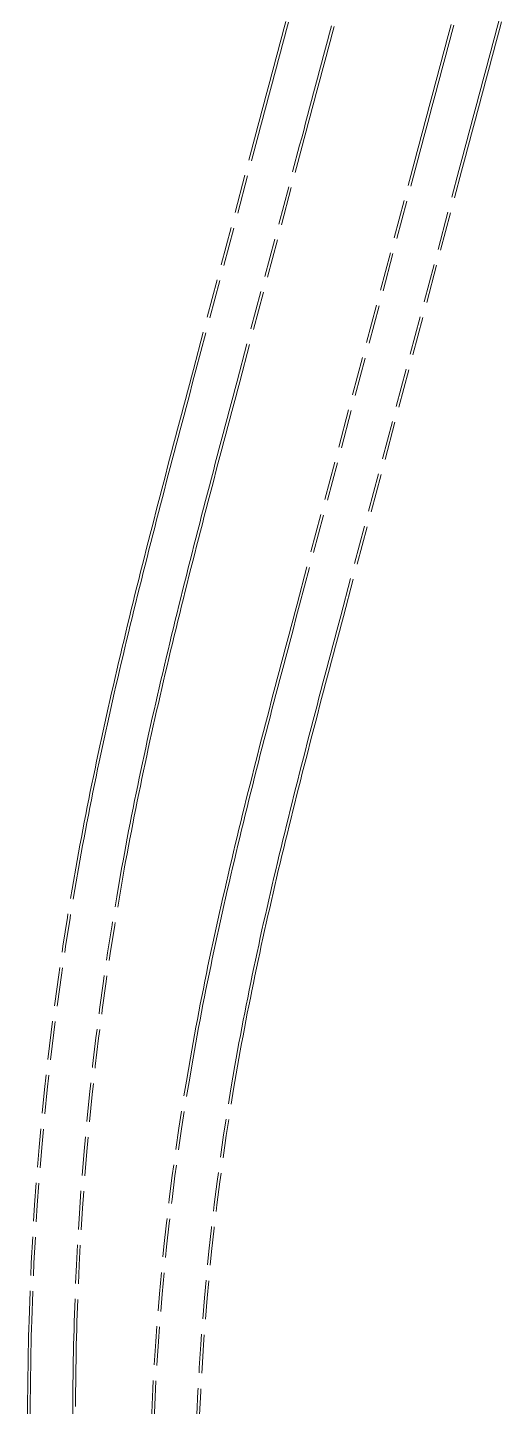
# Model space of a CAD drawing. Extents: x 0 to 531375, y 0 to 4335249.
# Drawn here: x 498194.6 to 498255.9, y 4329976.9 to 4330155.1 of the extents above; entities that cross this region are included whole.
import ezdxf

# ---------------------------------------------------------------- set-up
doc = ezdxf.new("R2010")
doc.units = 0
doc.linetypes.add('DASH', pattern=[0.35, 0.25, -0.1])
doc.layers.add('地铁', color=4, linetype='Continuous', lineweight=15)

# ---------------------------------------------------------------- blocks, each defined once
blk = doc.blocks.new('天津2000地铁')
at = {"layer": '地铁', "linetype": 'DASH', "ltscale": 20}
for p, q in [((224.37, 2917.67), (224.62, 2918.63)), ((224.7, 2917.58), (224.96, 2918.54)), ((230.27, 2917.12), (230.53, 2918.08)), ((230.61, 2917.03), (230.87, 2917.99)), ((245.74, 2917.3), (246, 2918.26)), ((246.08, 2917.2), (246.34, 2918.17)), ((251.91, 2917.71), (252.17, 2918.67)), ((252.25, 2917.61), (252.51, 2918.58)), ((223.85, 2915.73), (224.11, 2916.7)), ((224.11, 2916.7), (224.37, 2917.67)), ((224.19, 2915.64), (224.44, 2916.61)), ((224.44, 2916.61), (224.7, 2917.58)), ((229.76, 2915.19), (230.02, 2916.15)), ((230.02, 2916.15), (230.27, 2917.12)), ((230.1, 2915.1), (230.35, 2916.06)), ((230.35, 2916.06), (230.61, 2917.03)), ((245.22, 2915.36), (245.48, 2916.33)), ((245.48, 2916.33), (245.74, 2917.3)), ((245.56, 2915.27), (245.82, 2916.24)), ((245.82, 2916.24), (246.08, 2917.2)), ((251.39, 2915.78), (251.65, 2916.74)), ((251.65, 2916.74), (251.91, 2917.71)), ((251.73, 2915.69), (251.99, 2916.65)), ((251.99, 2916.65), (252.25, 2917.61)), ((223.33, 2913.8), (223.59, 2914.77)), ((223.59, 2914.77), (223.85, 2915.73)), ((223.67, 2913.71), (223.93, 2914.68)), ((223.93, 2914.68), (224.19, 2915.64)), ((229.5, 2914.22), (229.76, 2915.19)), ((229.84, 2914.13), (230.1, 2915.1)), ((244.7, 2913.43), (244.96, 2914.4)), ((244.96, 2914.4), (245.22, 2915.36)), ((245.04, 2913.34), (245.3, 2914.3)), ((245.3, 2914.3), (245.56, 2915.27)), ((250.87, 2913.85), (251.13, 2914.81)), ((251.13, 2914.81), (251.39, 2915.78)), ((251.21, 2913.76), (251.47, 2914.72)), ((251.47, 2914.72), (251.73, 2915.69)), ((222.82, 2911.87), (223.07, 2912.83)), ((223.07, 2912.83), (223.33, 2913.8)), ((223.15, 2911.78), (223.41, 2912.74)), ((223.41, 2912.74), (223.67, 2913.71)), ((228.98, 2912.29), (229.24, 2913.26)), ((229.24, 2913.26), (229.5, 2914.22)), ((229.32, 2912.2), (229.58, 2913.17)), ((229.58, 2913.17), (229.84, 2914.13)), ((244.45, 2912.46), (244.7, 2913.43)), ((244.78, 2912.37), (245.04, 2913.34)), ((250.36, 2911.92), (250.61, 2912.88)), ((250.61, 2912.88), (250.87, 2913.85)), ((250.69, 2911.83), (250.95, 2912.79)), ((250.95, 2912.79), (251.21, 2913.76)), ((222.3, 2909.93), (222.56, 2910.9)), ((222.56, 2910.9), (222.82, 2911.87)), ((222.64, 2909.84), (222.9, 2910.81)), ((222.9, 2910.81), (223.15, 2911.78)), ((228.47, 2910.36), (228.73, 2911.33)), ((228.73, 2911.33), (228.98, 2912.29)), ((228.81, 2910.27), (229.06, 2911.24)), ((229.06, 2911.24), (229.32, 2912.2)), ((243.93, 2910.53), (244.19, 2911.49)), ((244.19, 2911.49), (244.45, 2912.46)), ((244.27, 2910.44), (244.53, 2911.4)), ((244.53, 2911.4), (244.78, 2912.37)), ((249.84, 2909.99), (250.1, 2910.95)), ((250.1, 2910.95), (250.36, 2911.92)), ((250.18, 2909.9), (250.44, 2910.86)), ((250.44, 2910.86), (250.69, 2911.83)), ((221.79, 2908), (222.04, 2908.97)), ((222.04, 2908.97), (222.3, 2909.93)), ((222.38, 2908.88), (222.64, 2909.84)), ((227.95, 2908.43), (228.21, 2909.4)), ((228.21, 2909.4), (228.47, 2910.36)), ((228.29, 2908.34), (228.55, 2909.31)), ((228.55, 2909.31), (228.81, 2910.27)), ((243.41, 2908.59), (243.67, 2909.56)), ((243.67, 2909.56), (243.93, 2910.53)), ((243.75, 2908.5), (244.01, 2909.47)), ((244.01, 2909.47), (244.27, 2910.44)), ((249.32, 2908.05), (249.58, 2909.02)), ((249.58, 2909.02), (249.84, 2909.99)), ((249.66, 2907.96), (249.92, 2908.93)), ((249.92, 2908.93), (250.18, 2909.9)), ((221.53, 2907.03), (221.79, 2908)), ((221.87, 2906.94), (222.12, 2907.91)), ((222.12, 2907.91), (222.38, 2908.88)), ((227.44, 2906.5), (227.7, 2907.46)), ((227.7, 2907.46), (227.95, 2908.43)), ((227.78, 2906.41), (228.03, 2907.37)), ((228.03, 2907.37), (228.29, 2908.34)), ((242.9, 2906.66), (243.16, 2907.63)), ((243.16, 2907.63), (243.41, 2908.59)), ((243.24, 2906.57), (243.49, 2907.54)), ((243.49, 2907.54), (243.75, 2908.5)), ((249.07, 2907.09), (249.32, 2908.05)), ((249.4, 2907), (249.66, 2907.96)), ((221.02, 2905.1), (221.27, 2906.07)), ((221.27, 2906.07), (221.53, 2907.03)), ((221.35, 2905.01), (221.61, 2905.98)), ((221.61, 2905.98), (221.87, 2906.94)), ((226.93, 2904.56), (227.18, 2905.53)), ((227.18, 2905.53), (227.44, 2906.5)), ((227.26, 2904.47), (227.52, 2905.44)), ((227.52, 2905.44), (227.78, 2906.41)), ((242.38, 2904.73), (242.64, 2905.69)), ((242.64, 2905.69), (242.9, 2906.66)), ((242.72, 2904.64), (242.98, 2905.6)), ((242.98, 2905.6), (243.24, 2906.57)), ((248.55, 2905.16), (248.81, 2906.12)), ((248.81, 2906.12), (249.07, 2907.09)), ((248.89, 2905.07), (249.15, 2906.03)), ((249.15, 2906.03), (249.4, 2907)), ((212.66, 2873.65), (220.76, 2904.13)), ((213, 2873.56), (221.1, 2904.04)), ((220.76, 2904.13), (221.02, 2905.1)), ((221.1, 2904.04), (221.35, 2905.01)), ((226.41, 2902.63), (226.67, 2903.6)), ((226.67, 2903.6), (226.93, 2904.56)), ((227.01, 2903.51), (227.26, 2904.47)), ((241.87, 2902.79), (242.13, 2903.76)), ((242.13, 2903.76), (242.38, 2904.73)), ((242.21, 2902.7), (242.47, 2903.67)), ((242.47, 2903.67), (242.72, 2904.64)), ((248.04, 2903.22), (248.29, 2904.19)), ((248.29, 2904.19), (248.55, 2905.16)), ((248.38, 2903.13), (248.63, 2904.1)), ((248.63, 2904.1), (248.89, 2905.07)), ((218.31, 2872.15), (226.41, 2902.63)), ((218.65, 2872.06), (226.75, 2902.54)), ((226.75, 2902.54), (227.01, 2903.51)), ((241.36, 2900.86), (241.61, 2901.83)), ((241.61, 2901.83), (241.87, 2902.79)), ((241.95, 2901.74), (242.21, 2902.7)), ((247.52, 2901.29), (247.78, 2902.26)), ((247.78, 2902.26), (248.04, 2903.22)), ((247.86, 2901.2), (248.12, 2902.17)), ((248.12, 2902.17), (248.38, 2903.13)), ((226.07, 2843.32), (241.36, 2900.86)), ((226.41, 2843.23), (241.69, 2900.77)), ((241.69, 2900.77), (241.95, 2901.74)), ((247.01, 2899.36), (247.27, 2900.33)), ((247.27, 2900.33), (247.52, 2901.29)), ((247.35, 2899.27), (247.61, 2900.24)), ((247.61, 2900.24), (247.86, 2901.2)), ((231.72, 2841.82), (247.01, 2899.36)), ((232.06, 2841.73), (247.35, 2899.27)), ((212.4, 2872.69), (212.66, 2873.65)), ((212.74, 2872.6), (213, 2873.56)), ((211.89, 2870.75), (212.15, 2871.72)), ((212.15, 2871.72), (212.4, 2872.69)), ((212.23, 2870.66), (212.48, 2871.63)), ((212.48, 2871.63), (212.74, 2872.6)), ((218.06, 2871.19), (218.31, 2872.15)), ((218.4, 2871.1), (218.65, 2872.06)), ((211.38, 2868.82), (211.63, 2869.79)), ((211.63, 2869.79), (211.89, 2870.75)), ((211.97, 2869.7), (212.23, 2870.66)), ((217.54, 2869.25), (217.8, 2870.22)), ((217.8, 2870.22), (218.06, 2871.19)), ((217.88, 2869.16), (218.14, 2870.13)), ((218.14, 2870.13), (218.4, 2871.1)), ((211.12, 2867.85), (211.38, 2868.82)), ((211.46, 2867.76), (211.71, 2868.73)), ((211.71, 2868.73), (211.97, 2869.7)), ((217.03, 2867.32), (217.29, 2868.29)), ((217.29, 2868.29), (217.54, 2869.25)), ((217.37, 2867.23), (217.63, 2868.2)), ((217.63, 2868.2), (217.88, 2869.16)), ((210.61, 2865.92), (210.86, 2866.89)), ((210.86, 2866.89), (211.12, 2867.85)), ((210.95, 2865.83), (211.2, 2866.8)), ((211.2, 2866.8), (211.46, 2867.76)), ((216.52, 2865.39), (216.77, 2866.36)), ((216.77, 2866.36), (217.03, 2867.32)), ((216.86, 2865.3), (217.11, 2866.27)), ((217.11, 2866.27), (217.37, 2867.23)), ((210.1, 2863.98), (210.35, 2864.95)), ((210.35, 2864.95), (210.61, 2865.92)), ((210.44, 2863.89), (210.69, 2864.86)), ((210.69, 2864.86), (210.95, 2865.83)), ((216.01, 2863.46), (216.26, 2864.42)), ((216.26, 2864.42), (216.52, 2865.39)), ((216.6, 2864.33), (216.86, 2865.3)), ((209.59, 2862.04), (209.84, 2863.01)), ((209.84, 2863.01), (210.1, 2863.98)), ((209.93, 2861.96), (210.18, 2862.92)), ((210.18, 2862.92), (210.44, 2863.89)), ((215.75, 2862.49), (216.01, 2863.46)), ((216.09, 2862.4), (216.35, 2863.37)), ((216.35, 2863.37), (216.6, 2864.33)), ((209.08, 2860.11), (209.33, 2861.08)), ((209.33, 2861.08), (209.59, 2862.04)), ((209.42, 2860.02), (209.67, 2860.99)), ((209.67, 2860.99), (209.93, 2861.96)), ((215.25, 2860.56), (215.5, 2861.53)), ((215.5, 2861.53), (215.75, 2862.49)), ((215.58, 2860.47), (215.84, 2861.44)), ((215.84, 2861.44), (216.09, 2862.4)), ((208.57, 2858.17), (208.83, 2859.14)), ((208.83, 2859.14), (209.08, 2860.11)), ((208.91, 2858.08), (209.16, 2859.05)), ((209.16, 2859.05), (209.42, 2860.02)), ((214.74, 2858.63), (214.99, 2859.59)), ((214.99, 2859.59), (215.25, 2860.56)), ((215.08, 2858.54), (215.33, 2859.51)), ((215.33, 2859.51), (215.58, 2860.47)), ((208.32, 2857.2), (208.57, 2858.17)), ((208.66, 2857.11), (208.91, 2858.08)), ((214.23, 2856.7), (214.49, 2857.66)), ((214.49, 2857.66), (214.74, 2858.63)), ((214.57, 2856.61), (214.82, 2857.57)), ((214.82, 2857.57), (215.08, 2858.54)), ((207.82, 2855.26), (208.07, 2856.23)), ((208.07, 2856.23), (208.32, 2857.2)), ((208.16, 2855.17), (208.41, 2856.14)), ((208.41, 2856.14), (208.66, 2857.11)), ((213.73, 2854.76), (213.98, 2855.73)), ((213.98, 2855.73), (214.23, 2856.7)), ((214.07, 2854.68), (214.32, 2855.64)), ((214.32, 2855.64), (214.57, 2856.61)), ((207.32, 2853.32), (207.57, 2854.29)), ((207.57, 2854.29), (207.82, 2855.26)), ((207.66, 2853.23), (207.91, 2854.2)), ((207.91, 2854.2), (208.16, 2855.17)), ((213.23, 2852.83), (213.48, 2853.8)), ((213.48, 2853.8), (213.73, 2854.76)), ((213.57, 2852.74), (213.82, 2853.71)), ((213.82, 2853.71), (214.07, 2854.68)), ((206.82, 2851.37), (207.07, 2852.35)), ((207.07, 2852.35), (207.32, 2853.32)), ((207.16, 2851.29), (207.41, 2852.26)), ((207.41, 2852.26), (207.66, 2853.23)), ((212.98, 2851.86), (213.23, 2852.83)), ((213.32, 2851.78), (213.57, 2852.74)), ((206.33, 2849.43), (206.57, 2850.4)), ((206.57, 2850.4), (206.82, 2851.37)), ((206.67, 2849.34), (206.91, 2850.32)), ((206.91, 2850.32), (207.16, 2851.29)), ((212.49, 2849.93), (212.74, 2850.9)), ((212.74, 2850.9), (212.98, 2851.86)), ((212.83, 2849.85), (213.08, 2850.81)), ((213.08, 2850.81), (213.32, 2851.78)), ((205.84, 2847.49), (206.08, 2848.46)), ((206.08, 2848.46), (206.33, 2849.43)), ((206.18, 2847.4), (206.42, 2848.37)), ((206.42, 2848.37), (206.67, 2849.34)), ((212, 2848), (212.24, 2848.97)), ((212.24, 2848.97), (212.49, 2849.93)), ((212.34, 2847.91), (212.58, 2848.88)), ((212.58, 2848.88), (212.83, 2849.85)), ((205.59, 2846.51), (205.84, 2847.49)), ((205.93, 2846.43), (206.18, 2847.4)), ((211.51, 2846.06), (211.76, 2847.03)), ((211.76, 2847.03), (212, 2848)), ((211.85, 2845.98), (212.09, 2846.95)), ((212.09, 2846.95), (212.34, 2847.91)), ((205.11, 2844.56), (205.35, 2845.54)), ((205.35, 2845.54), (205.59, 2846.51)), ((205.45, 2844.48), (205.69, 2845.45)), ((205.69, 2845.45), (205.93, 2846.43)), ((211.03, 2844.13), (211.27, 2845.1)), ((211.27, 2845.1), (211.51, 2846.06)), ((211.37, 2844.04), (211.61, 2845.01)), ((211.61, 2845.01), (211.85, 2845.98)), ((204.63, 2842.62), (204.87, 2843.59)), ((204.87, 2843.59), (205.11, 2844.56)), ((204.97, 2842.53), (205.21, 2843.51)), ((205.21, 2843.51), (205.45, 2844.48)), ((210.55, 2842.19), (210.79, 2843.16)), ((210.79, 2843.16), (211.03, 2844.13)), ((210.89, 2842.11), (211.13, 2843.08)), ((211.13, 2843.08), (211.37, 2844.04)), ((225.81, 2842.36), (226.07, 2843.32)), ((226.15, 2842.27), (226.41, 2843.23)), ((204.16, 2840.66), (204.39, 2841.64)), ((204.39, 2841.64), (204.63, 2842.62)), ((204.5, 2840.58), (204.73, 2841.56)), ((204.73, 2841.56), (204.97, 2842.53)), ((210.08, 2840.26), (210.31, 2841.23)), ((210.31, 2841.23), (210.55, 2842.19)), ((210.65, 2841.14), (210.89, 2842.11)), ((225.3, 2840.42), (225.55, 2841.39)), ((225.55, 2841.39), (225.81, 2842.36)), ((225.64, 2840.33), (225.89, 2841.3)), ((225.89, 2841.3), (226.15, 2842.27)), ((231.47, 2840.85), (231.72, 2841.82)), ((231.8, 2840.76), (232.06, 2841.73)), ((203.69, 2838.71), (203.92, 2839.69)), ((203.92, 2839.69), (204.16, 2840.66)), ((204.03, 2838.63), (204.26, 2839.61)), ((204.26, 2839.61), (204.5, 2840.58)), ((209.84, 2839.29), (210.08, 2840.26)), ((210.18, 2839.21), (210.42, 2840.17)), ((210.42, 2840.17), (210.65, 2841.14)), ((224.78, 2838.49), (225.04, 2839.45)), ((225.04, 2839.45), (225.3, 2840.42)), ((225.38, 2839.36), (225.64, 2840.33)), ((230.95, 2838.92), (231.21, 2839.89)), ((231.21, 2839.89), (231.47, 2840.85)), ((231.29, 2838.83), (231.55, 2839.8)), ((231.55, 2839.8), (231.8, 2840.76)), ((203.22, 2836.76), (203.45, 2837.74)), ((203.45, 2837.74), (203.69, 2838.71)), ((203.56, 2836.68), (203.79, 2837.65)), ((203.79, 2837.65), (204.03, 2838.63)), ((209.38, 2837.35), (209.61, 2838.32)), ((209.61, 2838.32), (209.84, 2839.29)), ((209.72, 2837.27), (209.95, 2838.24)), ((209.95, 2838.24), (210.18, 2839.21)), ((224.53, 2837.52), (224.78, 2838.49)), ((224.87, 2837.43), (225.12, 2838.4)), ((225.12, 2838.4), (225.38, 2839.36)), ((230.44, 2836.99), (230.7, 2837.95)), ((230.7, 2837.95), (230.95, 2838.92)), ((230.78, 2836.9), (231.03, 2837.87)), ((231.03, 2837.87), (231.29, 2838.83)), ((202.99, 2835.78), (203.22, 2836.76)), ((203.33, 2835.7), (203.56, 2836.68)), ((208.91, 2835.41), (209.14, 2836.38)), ((209.14, 2836.38), (209.38, 2837.35)), ((209.26, 2835.33), (209.49, 2836.3)), ((209.49, 2836.3), (209.72, 2837.27)), ((224.02, 2835.58), (224.27, 2836.55)), ((224.27, 2836.55), (224.53, 2837.52)), ((224.35, 2835.49), (224.61, 2836.46)), ((224.61, 2836.46), (224.87, 2837.43)), ((229.93, 2835.06), (230.18, 2836.02)), ((230.18, 2836.02), (230.44, 2836.99)), ((230.27, 2834.97), (230.52, 2835.93)), ((230.52, 2835.93), (230.78, 2836.9)), ((202.54, 2833.82), (202.76, 2834.8)), ((202.76, 2834.8), (202.99, 2835.78)), ((202.88, 2833.74), (203.1, 2834.72)), ((203.1, 2834.72), (203.33, 2835.7)), ((208.46, 2833.47), (208.69, 2834.44)), ((208.69, 2834.44), (208.91, 2835.41)), ((208.8, 2833.39), (209.03, 2834.36)), ((209.03, 2834.36), (209.26, 2835.33)), ((223.51, 2833.65), (223.76, 2834.62)), ((223.76, 2834.62), (224.02, 2835.58)), ((223.84, 2833.56), (224.1, 2834.53)), ((224.1, 2834.53), (224.35, 2835.49)), ((229.42, 2833.13), (229.67, 2834.09)), ((229.67, 2834.09), (229.93, 2835.06)), ((230.01, 2834), (230.27, 2834.97)), ((202.09, 2831.86), (202.31, 2832.84)), ((202.31, 2832.84), (202.54, 2833.82)), ((202.43, 2831.79), (202.65, 2832.77)), ((202.65, 2832.77), (202.88, 2833.74)), ((208.01, 2831.53), (208.23, 2832.5)), ((208.23, 2832.5), (208.46, 2833.47)), ((208.35, 2831.46), (208.58, 2832.43)), ((208.58, 2832.43), (208.8, 2833.39)), ((223, 2831.71), (223.25, 2832.68)), ((223.25, 2832.68), (223.51, 2833.65)), ((223.34, 2831.62), (223.59, 2832.59)), ((223.59, 2832.59), (223.84, 2833.56)), ((229.16, 2832.16), (229.42, 2833.13)), ((229.5, 2832.07), (229.76, 2833.04)), ((229.76, 2833.04), (230.01, 2834)), ((201.64, 2829.9), (201.86, 2830.88)), ((201.86, 2830.88), (202.09, 2831.86)), ((201.98, 2829.83), (202.2, 2830.81)), ((202.2, 2830.81), (202.43, 2831.79)), ((207.57, 2829.59), (207.79, 2830.56)), ((207.79, 2830.56), (208.01, 2831.53)), ((208.13, 2830.49), (208.35, 2831.46)), ((222.49, 2829.77), (222.74, 2830.74)), ((222.74, 2830.74), (223, 2831.71)), ((222.83, 2829.68), (223.08, 2830.65)), ((223.08, 2830.65), (223.34, 2831.62)), ((228.66, 2830.23), (228.91, 2831.19)), ((228.91, 2831.19), (229.16, 2832.16)), ((228.99, 2830.14), (229.25, 2831.11)), ((229.25, 2831.11), (229.5, 2832.07)), ((201.2, 2827.94), (201.42, 2828.92)), ((201.42, 2828.92), (201.64, 2829.9)), ((201.55, 2827.86), (201.76, 2828.85)), ((201.76, 2828.85), (201.98, 2829.83)), ((207.35, 2828.62), (207.57, 2829.59)), ((207.69, 2828.55), (207.91, 2829.52)), ((207.91, 2829.52), (208.13, 2830.49)), ((221.99, 2827.83), (222.24, 2828.8)), ((222.24, 2828.8), (222.49, 2829.77)), ((222.32, 2827.74), (222.58, 2828.71)), ((222.58, 2828.71), (222.83, 2829.68)), ((228.15, 2828.3), (228.4, 2829.26)), ((228.4, 2829.26), (228.66, 2830.23)), ((228.49, 2828.21), (228.74, 2829.17)), ((228.74, 2829.17), (228.99, 2830.14)), ((200.77, 2825.97), (200.99, 2826.96)), ((200.99, 2826.96), (201.2, 2827.94)), ((201.33, 2826.88), (201.55, 2827.86)), ((206.92, 2826.68), (207.13, 2827.65)), ((207.13, 2827.65), (207.35, 2828.62)), ((207.26, 2826.6), (207.47, 2827.57)), ((207.47, 2827.57), (207.69, 2828.55)), ((221.73, 2826.86), (221.99, 2827.83)), ((222.07, 2826.77), (222.32, 2827.74)), ((227.65, 2826.37), (227.9, 2827.33)), ((227.9, 2827.33), (228.15, 2828.3)), ((227.99, 2826.28), (228.24, 2827.24)), ((228.24, 2827.24), (228.49, 2828.21)), ((200.56, 2824.99), (200.77, 2825.97)), ((200.9, 2824.92), (201.12, 2825.9)), ((201.12, 2825.9), (201.33, 2826.88)), ((206.49, 2824.74), (206.7, 2825.71)), ((206.7, 2825.71), (206.92, 2826.68)), ((206.83, 2824.66), (207.05, 2825.63)), ((207.05, 2825.63), (207.26, 2826.6)), ((221.23, 2824.92), (221.48, 2825.89)), ((221.48, 2825.89), (221.73, 2826.86)), ((221.57, 2824.83), (221.82, 2825.8)), ((221.82, 2825.8), (222.07, 2826.77)), ((227.15, 2824.43), (227.4, 2825.4)), ((227.4, 2825.4), (227.65, 2826.37)), ((227.49, 2824.35), (227.74, 2825.31)), ((227.74, 2825.31), (227.99, 2826.28)), ((200.14, 2823.02), (200.35, 2824.01)), ((200.35, 2824.01), (200.56, 2824.99)), ((200.49, 2822.95), (200.69, 2823.94)), ((200.69, 2823.94), (200.9, 2824.92)), ((206.07, 2822.79), (206.28, 2823.76)), ((206.28, 2823.76), (206.49, 2824.74)), ((206.42, 2822.72), (206.62, 2823.69)), ((206.62, 2823.69), (206.83, 2824.66)), ((220.74, 2822.98), (220.99, 2823.95)), ((220.99, 2823.95), (221.23, 2824.92)), ((221.08, 2822.89), (221.32, 2823.86)), ((221.32, 2823.86), (221.57, 2824.83)), ((226.65, 2822.5), (226.9, 2823.47)), ((226.9, 2823.47), (227.15, 2824.43)), ((226.99, 2822.41), (227.24, 2823.38)), ((227.24, 2823.38), (227.49, 2824.35)), ((199.73, 2821.05), (199.94, 2822.04)), ((199.94, 2822.04), (200.14, 2823.02)), ((200.08, 2820.98), (200.28, 2821.97)), ((200.28, 2821.97), (200.49, 2822.95)), ((205.66, 2820.84), (205.87, 2821.82)), ((205.87, 2821.82), (206.07, 2822.79)), ((206.01, 2820.77), (206.21, 2821.75)), ((206.21, 2821.75), (206.42, 2822.72)), ((220.25, 2821.03), (220.49, 2822)), ((220.49, 2822), (220.74, 2822.97)), ((220.58, 2820.95), (220.83, 2821.92)), ((220.83, 2821.92), (221.08, 2822.89)), ((226.41, 2821.53), (226.65, 2822.5)), ((226.75, 2821.45), (226.99, 2822.41)), ((199.33, 2819.08), (199.53, 2820.07)), ((199.53, 2820.07), (199.73, 2821.05)), ((199.67, 2819.01), (199.87, 2820)), ((199.87, 2820), (200.08, 2820.98)), ((205.26, 2818.9), (205.46, 2819.87)), ((205.46, 2819.87), (205.66, 2820.84)), ((205.6, 2818.83), (205.8, 2819.8)), ((205.8, 2819.8), (206.01, 2820.77)), ((219.76, 2819.08), (220, 2820.06)), ((220, 2820.06), (220.25, 2821.03)), ((220.1, 2819), (220.34, 2819.97)), ((220.34, 2819.97), (220.58, 2820.95)), ((225.92, 2819.6), (226.16, 2820.57)), ((226.16, 2820.57), (226.41, 2821.53)), ((226.26, 2819.51), (226.5, 2820.48)), ((226.5, 2820.48), (226.75, 2821.45)), ((198.94, 2817.11), (199.13, 2818.09)), ((199.13, 2818.09), (199.33, 2819.08)), ((199.28, 2817.04), (199.47, 2818.03)), ((199.47, 2818.03), (199.67, 2819.01)), ((205.06, 2817.92), (205.26, 2818.9)), ((205.41, 2817.85), (205.6, 2818.83)), ((219.27, 2817.14), (219.51, 2818.11)), ((219.51, 2818.11), (219.76, 2819.08)), ((219.61, 2817.05), (219.85, 2818.03)), ((219.85, 2818.03), (220.1, 2819)), ((225.43, 2817.67), (225.67, 2818.63)), ((225.67, 2818.63), (225.92, 2819.6)), ((225.77, 2817.58), (226.01, 2818.55)), ((226.01, 2818.55), (226.26, 2819.51)), ((198.74, 2816.12), (198.94, 2817.11)), ((199.08, 2816.05), (199.28, 2817.04)), ((204.67, 2815.97), (204.87, 2816.95)), ((204.87, 2816.95), (205.06, 2817.92)), ((205.02, 2815.91), (205.21, 2816.88)), ((205.21, 2816.88), (205.41, 2817.85)), ((219.03, 2816.16), (219.27, 2817.14)), ((219.37, 2816.08), (219.61, 2817.05)), ((224.95, 2815.73), (225.19, 2816.7)), ((225.19, 2816.7), (225.43, 2817.67)), ((225.29, 2815.65), (225.53, 2816.61)), ((225.53, 2816.61), (225.77, 2817.58)), ((198.36, 2814.14), (198.55, 2815.13)), ((198.55, 2815.13), (198.74, 2816.12)), ((198.7, 2814.07), (198.89, 2815.06)), ((198.89, 2815.06), (199.08, 2816.05)), ((204.29, 2814.02), (204.48, 2815)), ((204.48, 2815), (204.67, 2815.97)), ((204.64, 2813.96), (204.83, 2814.93)), ((204.83, 2814.93), (205.02, 2815.91)), ((218.56, 2814.21), (218.79, 2815.19)), ((218.79, 2815.19), (219.03, 2816.16)), ((218.9, 2814.13), (219.13, 2815.1)), ((219.13, 2815.1), (219.37, 2816.08)), ((224.48, 2813.8), (224.71, 2814.76)), ((224.71, 2814.76), (224.95, 2815.73)), ((224.82, 2813.71), (225.05, 2814.68)), ((225.05, 2814.68), (225.29, 2815.65)), ((197.99, 2812.16), (198.17, 2813.15)), ((198.17, 2813.15), (198.36, 2814.14)), ((198.33, 2812.1), (198.52, 2813.09)), ((198.52, 2813.09), (198.7, 2814.07)), ((203.92, 2812.07), (204.11, 2813.05)), ((204.11, 2813.05), (204.29, 2814.02)), ((204.27, 2812.01), (204.45, 2812.98)), ((204.45, 2812.98), (204.64, 2813.96)), ((218.08, 2812.26), (218.32, 2813.23)), ((218.32, 2813.23), (218.56, 2814.21)), ((218.42, 2812.18), (218.66, 2813.15)), ((218.66, 2813.15), (218.9, 2814.13)), ((224.01, 2811.86), (224.24, 2812.83)), ((224.24, 2812.83), (224.48, 2813.8)), ((224.35, 2811.78), (224.58, 2812.75)), ((224.58, 2812.75), (224.82, 2813.71)), ((197.63, 2810.18), (197.81, 2811.17)), ((197.81, 2811.17), (197.99, 2812.16)), ((197.97, 2810.12), (198.15, 2811.11)), ((198.15, 2811.11), (198.33, 2812.1)), ((203.56, 2810.12), (203.74, 2811.09)), ((203.74, 2811.09), (203.92, 2812.07)), ((203.9, 2810.05), (204.08, 2811.03)), ((204.08, 2811.03), (204.27, 2812.01)), ((217.62, 2810.3), (217.85, 2811.28)), ((217.85, 2811.28), (218.08, 2812.26)), ((217.96, 2810.22), (218.19, 2811.2)), ((218.19, 2811.2), (218.42, 2812.18)), ((223.54, 2809.92), (223.77, 2810.89)), ((223.77, 2810.89), (224.01, 2811.86)), ((224.11, 2810.81), (224.35, 2811.78)), ((203.38, 2809.14), (203.56, 2810.12)), ((203.73, 2809.08), (203.9, 2810.05)), ((217.16, 2808.34), (217.39, 2809.32)), ((217.39, 2809.32), (217.62, 2810.3)), ((217.5, 2808.27), (217.73, 2809.24)), ((217.73, 2809.24), (217.96, 2810.22)), ((223.31, 2808.96), (223.54, 2809.92)), ((223.65, 2808.88), (223.88, 2809.84)), ((223.88, 2809.84), (224.11, 2810.81)), ((216.71, 2806.39), (216.93, 2807.37)), ((216.93, 2807.37), (217.16, 2808.34)), ((217.27, 2807.29), (217.5, 2808.27)), ((222.86, 2807.02), (223.08, 2807.99)), ((223.08, 2807.99), (223.31, 2808.96)), ((223.2, 2806.94), (223.42, 2807.91)), ((223.42, 2807.91), (223.65, 2808.88)), ((216.48, 2805.4), (216.71, 2806.39)), ((216.82, 2805.33), (217.05, 2806.31)), ((217.05, 2806.31), (217.27, 2807.29)), ((222.41, 2805.08), (222.63, 2806.05)), ((222.63, 2806.05), (222.86, 2807.02)), ((222.75, 2805), (222.97, 2805.97)), ((222.97, 2805.97), (223.2, 2806.94)), ((216.04, 2803.44), (216.26, 2804.42)), ((216.26, 2804.42), (216.48, 2805.4)), ((216.38, 2803.37), (216.6, 2804.35)), ((216.6, 2804.35), (216.82, 2805.33)), ((221.97, 2803.14), (222.19, 2804.11)), ((222.19, 2804.11), (222.41, 2805.08)), ((222.31, 2803.06), (222.53, 2804.03)), ((222.53, 2804.03), (222.75, 2805)), ((215.61, 2801.48), (215.82, 2802.46)), ((215.82, 2802.46), (216.04, 2803.44)), ((215.95, 2801.4), (216.16, 2802.38)), ((216.16, 2802.38), (216.38, 2803.37)), ((221.53, 2801.2), (221.75, 2802.17)), ((221.75, 2802.17), (221.97, 2803.14)), ((221.88, 2801.12), (222.09, 2802.09)), ((222.09, 2802.09), (222.31, 2803.06)), ((215.18, 2799.51), (215.39, 2800.49)), ((215.39, 2800.49), (215.61, 2801.48)), ((215.52, 2799.44), (215.73, 2800.42)), ((215.73, 2800.42), (215.95, 2801.4)), ((221.11, 2799.25), (221.32, 2800.23)), ((221.32, 2800.23), (221.53, 2801.2)), ((221.66, 2800.15), (221.88, 2801.12)), ((214.76, 2797.54), (214.97, 2798.53)), ((214.97, 2798.53), (215.18, 2799.51)), ((215.1, 2797.47), (215.31, 2798.45)), ((215.31, 2798.45), (215.52, 2799.44)), ((220.9, 2798.28), (221.11, 2799.25)), ((221.24, 2798.21), (221.45, 2799.18)), ((221.45, 2799.18), (221.66, 2800.15)), ((214.55, 2796.55), (214.76, 2797.54)), ((214.9, 2796.48), (215.1, 2797.47)), ((220.49, 2796.34), (220.69, 2797.31)), ((220.69, 2797.31), (220.9, 2798.28)), ((220.83, 2796.27), (221.03, 2797.24)), ((221.03, 2797.24), (221.24, 2798.21)), ((214.15, 2794.58), (214.35, 2795.57)), ((214.35, 2795.57), (214.55, 2796.55)), ((214.49, 2794.51), (214.69, 2795.5)), ((214.69, 2795.5), (214.9, 2796.48)), ((220.08, 2794.39), (220.28, 2795.36)), ((220.28, 2795.36), (220.49, 2796.34)), ((220.42, 2794.32), (220.62, 2795.29)), ((220.62, 2795.29), (220.83, 2796.27)), ((213.75, 2792.61), (213.95, 2793.59)), ((213.95, 2793.59), (214.15, 2794.58)), ((214.1, 2792.54), (214.29, 2793.52)), ((214.29, 2793.52), (214.49, 2794.51)), ((219.69, 2792.44), (219.88, 2793.42)), ((219.88, 2793.42), (220.08, 2794.39)), ((220.03, 2792.38), (220.23, 2793.35)), ((220.23, 2793.35), (220.42, 2794.32)), ((213.37, 2790.63), (213.56, 2791.62)), ((213.56, 2791.62), (213.75, 2792.61)), ((213.71, 2790.56), (213.9, 2791.55)), ((213.9, 2791.55), (214.1, 2792.54)), ((219.3, 2790.5), (219.49, 2791.47)), ((219.49, 2791.47), (219.69, 2792.44)), ((219.64, 2790.43), (219.84, 2791.4)), ((219.84, 2791.4), (220.03, 2792.38)), ((212.99, 2788.65), (213.18, 2789.64)), ((213.18, 2789.64), (213.37, 2790.63)), ((213.34, 2788.58), (213.52, 2789.57)), ((213.52, 2789.57), (213.71, 2790.56)), ((218.93, 2788.55), (219.11, 2789.52)), ((219.11, 2789.52), (219.3, 2790.5)), ((219.46, 2789.45), (219.64, 2790.43)), ((212.81, 2787.66), (212.99, 2788.65)), ((213.15, 2787.59), (213.34, 2788.58)), ((218.74, 2787.57), (218.93, 2788.55)), ((219.09, 2787.51), (219.27, 2788.48)), ((219.27, 2788.48), (219.46, 2789.45)), ((212.45, 2785.67), (212.63, 2786.66)), ((212.63, 2786.66), (212.81, 2787.66)), ((212.79, 2785.61), (212.97, 2786.6)), ((212.97, 2786.6), (213.15, 2787.59)), ((218.38, 2785.62), (218.56, 2786.59)), ((218.56, 2786.59), (218.74, 2787.57)), ((218.73, 2785.56), (218.9, 2786.53)), ((218.9, 2786.53), (219.09, 2787.51)), ((212.27, 2784.68), (212.45, 2785.67)), ((212.62, 2784.62), (212.79, 2785.61)), ((218.03, 2783.66), (218.21, 2784.64)), ((218.21, 2784.64), (218.38, 2785.62)), ((218.38, 2783.6), (218.55, 2784.58)), ((218.55, 2784.58), (218.73, 2785.56)), ((191.38, 2749.7), (191.4, 2750.71)), ((191.73, 2749.7), (191.75, 2750.7)), ((197.22, 2749.54), (197.25, 2750.54)), ((197.57, 2749.53), (197.6, 2750.53)), ((191.33, 2747.69), (191.35, 2748.7)), ((191.35, 2748.7), (191.38, 2749.7)), ((191.68, 2747.68), (191.7, 2748.69)), ((191.7, 2748.69), (191.73, 2749.7)), ((197.17, 2747.56), (197.2, 2748.55)), ((197.2, 2748.55), (197.22, 2749.54)), ((197.52, 2747.55), (197.55, 2748.54)), ((197.55, 2748.54), (197.57, 2749.53)), ((191.3, 2746.68), (191.33, 2747.69)), ((191.65, 2746.68), (191.68, 2747.68)), ((197.15, 2746.56), (197.17, 2747.56)), ((197.5, 2746.56), (197.52, 2747.55)), ((191.27, 2744.67), (191.28, 2745.68)), ((191.28, 2745.68), (191.3, 2746.68)), ((191.62, 2744.66), (191.63, 2745.67)), ((191.63, 2745.67), (191.65, 2746.68)), ((197.12, 2744.58), (197.13, 2745.57)), ((197.13, 2745.57), (197.15, 2746.56)), ((197.47, 2744.57), (197.48, 2745.56)), ((197.48, 2745.56), (197.5, 2746.56)), ((191.24, 2742.66), (191.25, 2743.66)), ((191.25, 2743.66), (191.27, 2744.67)), ((191.59, 2742.65), (191.6, 2743.66)), ((191.6, 2743.66), (191.62, 2744.66)), ((197.09, 2742.59), (197.1, 2743.58)), ((197.1, 2743.58), (197.12, 2744.58)), ((197.44, 2742.59), (197.45, 2743.58)), ((197.45, 2743.58), (197.47, 2744.57)), ((191.22, 2740.64), (191.23, 2741.65)), ((191.23, 2741.65), (191.24, 2742.66)), ((191.57, 2740.64), (191.58, 2741.65)), ((191.58, 2741.65), (191.59, 2742.65)), ((197.07, 2740.6), (197.08, 2741.6)), ((197.08, 2741.6), (197.09, 2742.59)), ((197.42, 2740.6), (197.43, 2741.59)), ((197.43, 2741.59), (197.44, 2742.59)), ((191.21, 2738.63), (191.22, 2739.64)), ((191.22, 2739.64), (191.22, 2740.64)), ((191.56, 2738.63), (191.57, 2739.63)), ((191.57, 2739.63), (191.57, 2740.64)), ((197.06, 2738.61), (197.07, 2739.61)), ((197.07, 2739.61), (197.07, 2740.6)), ((197.42, 2739.61), (197.42, 2740.6))]:
    blk.add_line(p, q, dxfattribs=at)
for centre, radius, start, end in [((223.74, 2822.21), 3.1, 165.6934, 165.7507), ((223.74, 2822.21), 2.75, 165.6934, 165.7507), ((226.75, 2821.45), 0.35, 165.6934, 165.7507), ((594.32, 2738.62), 403.1, 169.775, 178.2818), ((594.32, 2738.62), 402.75, 169.775, 178.2818), ((594.32, 2738.62), 397.25, 169.7755, 178.2813), ((594.32, 2738.62), 396.9, 169.7755, 178.2813), ((560.04, 2723.55), 353.1, 170.0307, 178.0261), ((560.04, 2723.55), 352.75, 170.0307, 178.0261), ((560.04, 2723.55), 347.25, 170.0314, 178.0254), ((560.04, 2723.55), 346.9, 170.0314, 178.0254)]:
    blk.add_arc(centre, radius, start, end, dxfattribs=at)

msp = doc.modelspace()

# ---------------------------------------------------------------- block references
at = {"layer": '地铁', "color": 1}
msp.add_blockref('天津2000地铁', (498003.38431, 4327237.28522), dxfattribs=at)

doc.saveas('drawing.dxf')
